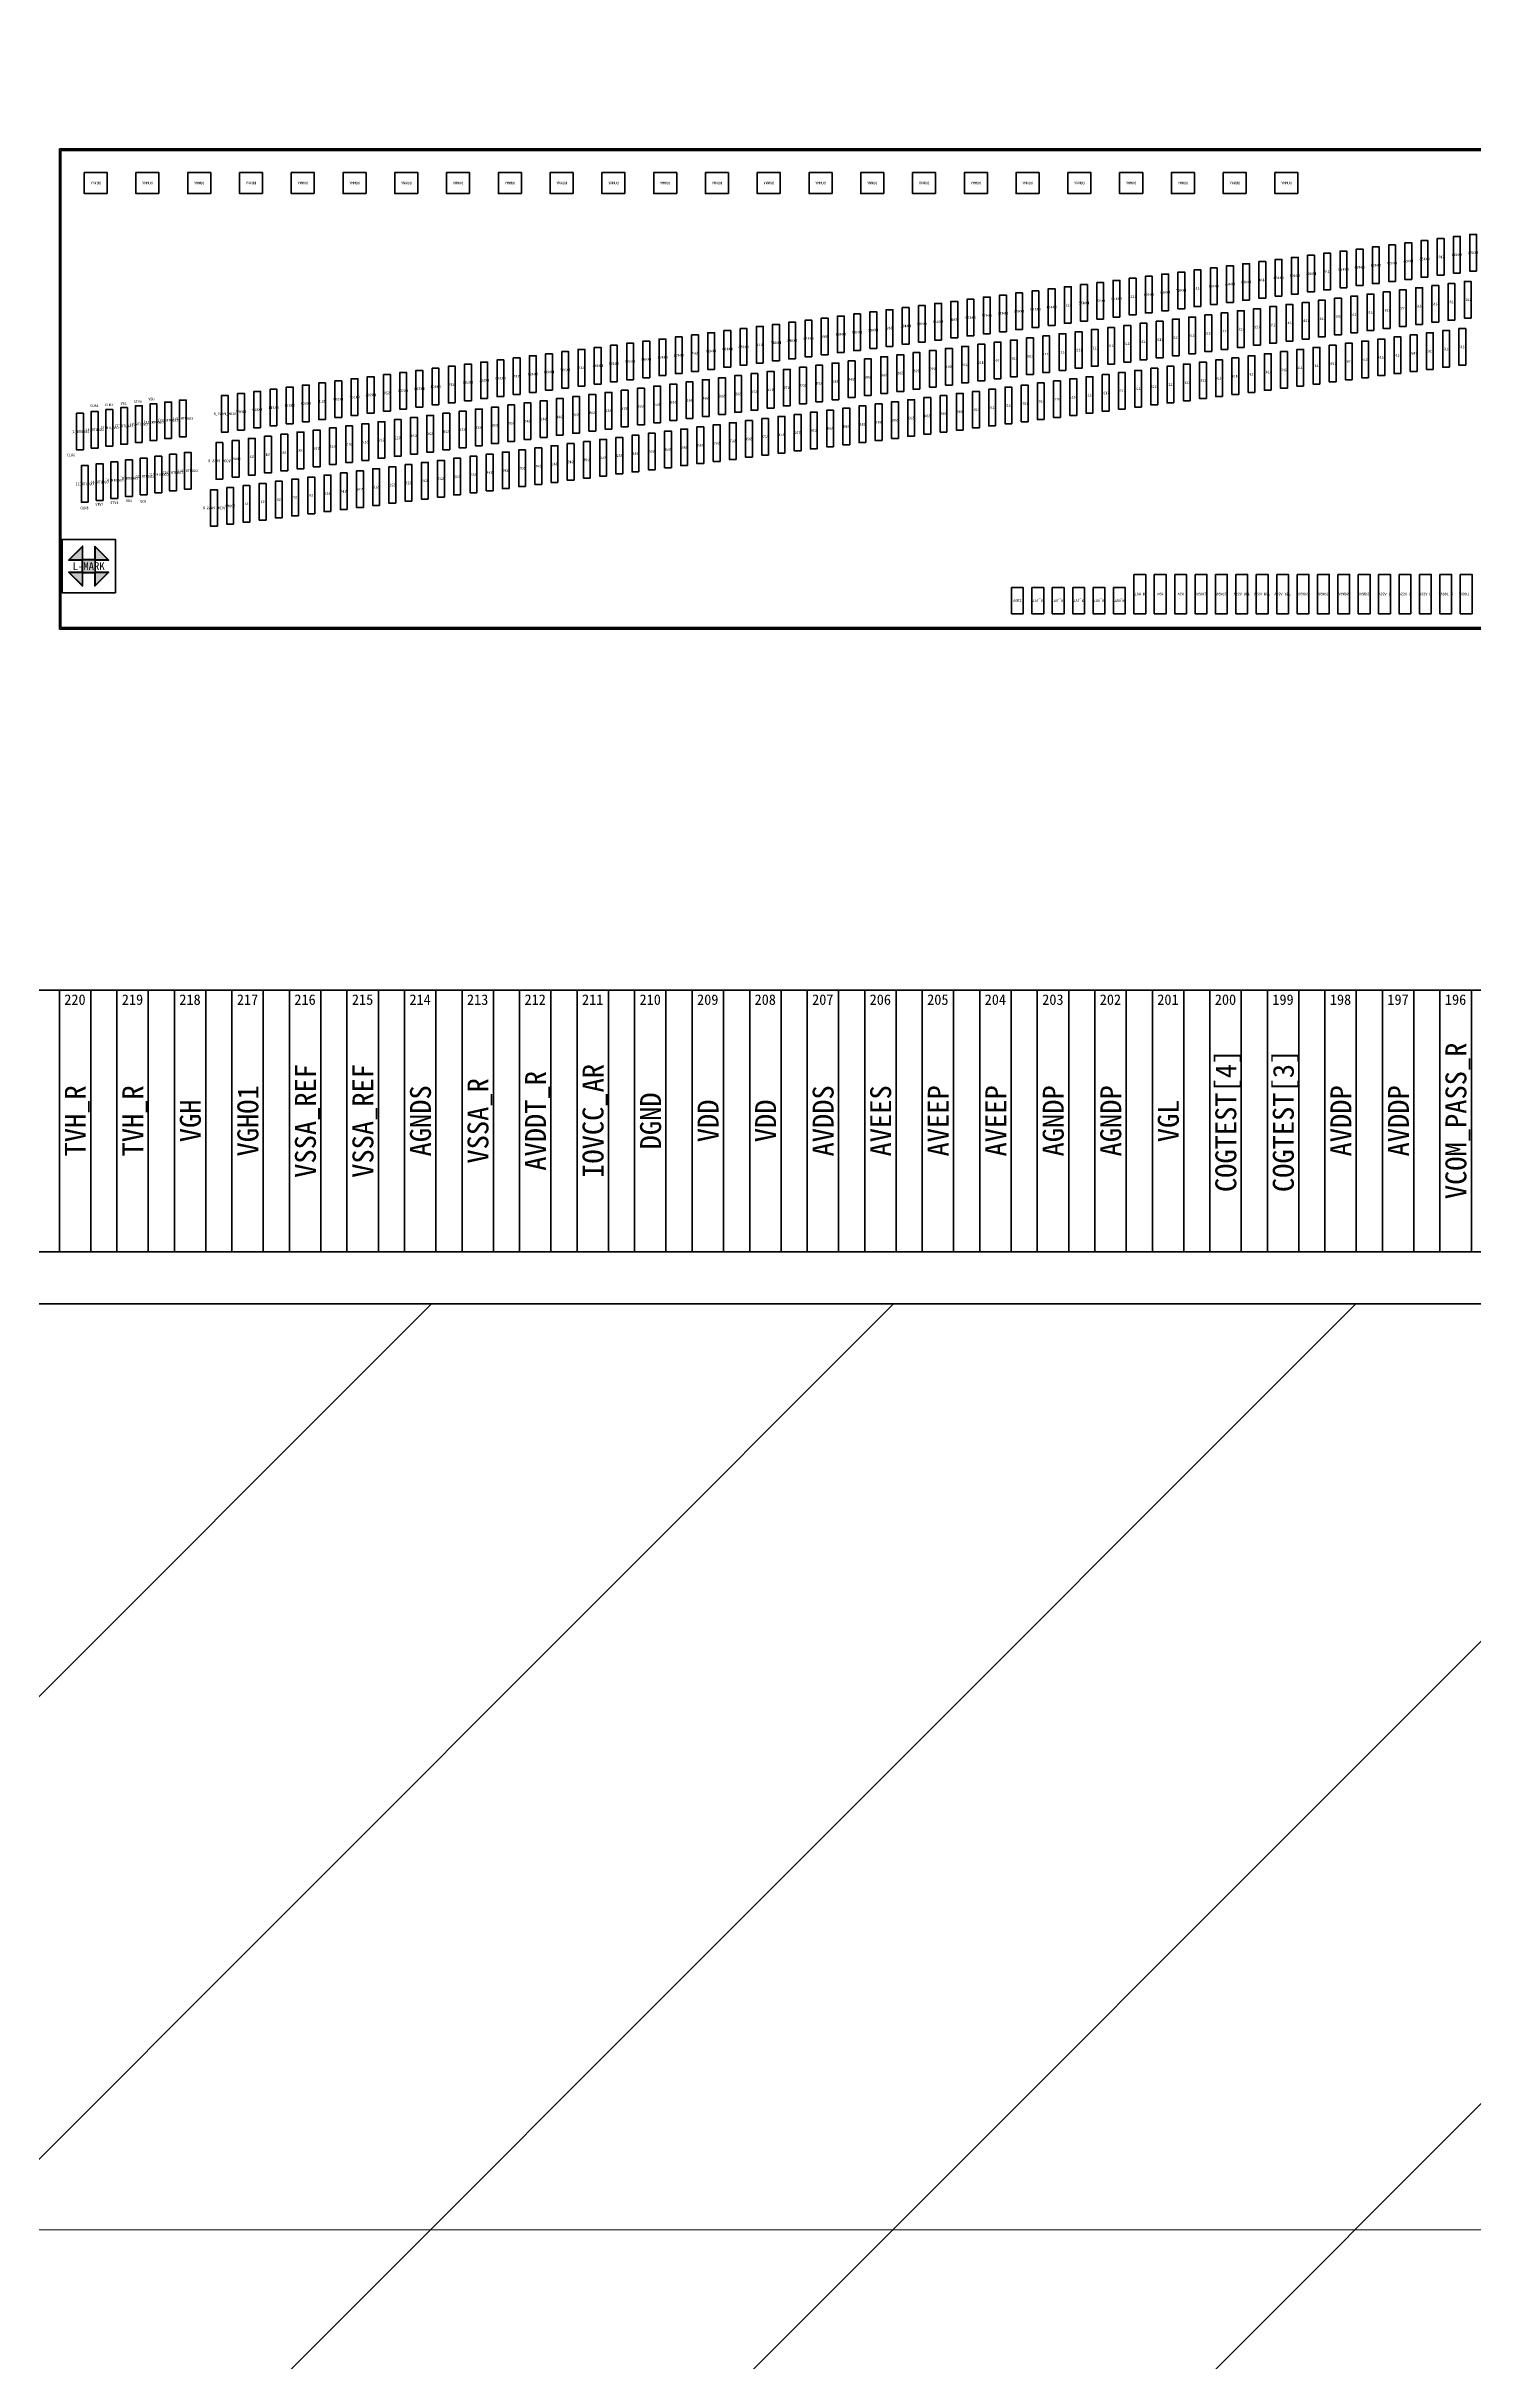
# Model space of a CAD drawing. Header units: inches. Extents: x 240 to 1407, y -538 to -118.
# Drawn here: x 991.632 to 994.362, y -363.887 to -359.461 of the extents above; entities that cross this region are included whole.
import ezdxf
from ezdxf.enums import TextEntityAlignment as Align

# ---------------------------------------------------------------- set-up
doc = ezdxf.new("R2010")
doc.units = ezdxf.units.IN
doc.header["$LTSCALE"] = 1.21
doc.header["$MEASUREMENT"] = 0
doc.layers.get('0').update_dxf_attribs({"linetype": 'CONTINUOUS'})
for name, color, linetype, lineweight in [('2ITO.drawing', 4, 'CONTINUOUS', 100), ('FPC', 40, 'CONTINUOUS', 20), ('GATE.drawing', 3, 'CONTINUOUS', 100), ('LABEL.drawing', 7, 'CONTINUOUS', 100), ('TFT_line.drawing', 3, 'CONTINUOUS', 100)]:
    doc.layers.add(name, color=color, linetype=linetype, lineweight=lineweight)
doc.layers.add('标 注', color=3, linetype='CONTINUOUS')
doc.styles.get("Standard").update_dxf_attribs({"font": 'txt', "width": 0.8})

# ---------------------------------------------------------------- blocks, each defined once
blk = doc.blocks.new('fpc_name')
at = {"layer": 'LABEL.drawing', "color": 7, "linetype": 'Continuous', "lineweight": 100}
for s, p in [('VCOM_PASS_R', (4.32143, 0.22667)), ('VSSA_REF', (2.12143, 0.22667)), ('VSSA_REF', (2.23143, 0.22667)), ('AVDDT_R', (2.56143, 0.22667)), ('IOVCC_AR', (2.67143, 0.22667)), ('COGTEST[4]', (3.88143, 0.22667)), ('COGTEST[3]', (3.99143, 0.22667)), ('TVH_R', (1.68143, 0.22667)), ('TVH_R', (1.79143, 0.22667)), ('VGHO1', (2.01143, 0.22667)), ('AGNDS', (2.34143, 0.22667)), ('VSSA_R', (2.45143, 0.22667)), ('DGND', (2.78143, 0.22667)), ('AVDDS', (3.11143, 0.22667)), ('AVEES', (3.22143, 0.22667)), ('AVEEP', (3.33143, 0.22667)), ('AVEEP', (3.44143, 0.22667)), ('AGNDP', (3.55143, 0.22667)), ('AGNDP', (3.66143, 0.22667)), ('AVDDP', (4.10143, 0.22667)), ('AVDDP', (4.21143, 0.22667)), ('VGH', (1.90143, 0.22667)), ('VDD', (2.89143, 0.22667)), ('VDD', (3.00143, 0.22667)), ('VGL', (3.77143, 0.22667))]:
    blk.add_text(s, height=0.04, rotation=90, dxfattribs=at).set_placement(p, align=Align.MIDDLE_CENTER)
blk = doc.blocks.new('fpc_pin')
at = {"layer": 'TFT_line.drawing', "color": 3, "linetype": 'Continuous', "lineweight": 100}
blk.add_lwpolyline([(0, 0), (0.06, 0), (0.06, 0.5), (0, 0.5)], close=True, dxfattribs=at)
blk = doc.blocks.new('fpc_all')
at = {"layer": 'TFT_line.drawing', "color": 3, "linetype": 'Continuous', "lineweight": 100}
blk.add_lwpolyline([(-0.73658, 0), (26.54342, 0), (26.54342, 0.5), (-0.73658, 0.5)], close=True, dxfattribs=at)
at = {"color": 1, "linetype": 'Continuous', "lineweight": 100, "row_count": 1, "column_count": 221, "row_spacing": 0.4, "column_spacing": 0.11}
blk.add_blockref('fpc_pin', (0.77342, 0), dxfattribs=at)
at = {"color": 1, "linetype": 'Continuous', "lineweight": 100}
blk.add_blockref('fpc_name', (0.00249, 0.02333), dxfattribs=at)
at = {"layer": 'LABEL.drawing', "color": 7, "linetype": 'Continuous', "lineweight": 100}
for s, p in [('220', (1.68322, 0.4818)), ('219', (1.79322, 0.4818)), ('218', (1.90322, 0.4818)), ('217', (2.01322, 0.4818)), ('216', (2.12322, 0.4818)), ('215', (2.23322, 0.4818)), ('214', (2.34322, 0.4818)), ('213', (2.45322, 0.4818)), ('212', (2.56322, 0.4818)), ('211', (2.67322, 0.4818)), ('210', (2.78322, 0.4818)), ('209', (2.89322, 0.4818)), ('208', (3.00322, 0.4818)), ('207', (3.11322, 0.4818)), ('206', (3.22322, 0.4818)), ('205', (3.33322, 0.4818)), ('204', (3.44322, 0.4818)), ('203', (3.55322, 0.4818)), ('202', (3.66322, 0.4818)), ('201', (3.77322, 0.4818)), ('200', (3.88322, 0.4818)), ('199', (3.99322, 0.4818)), ('198', (4.10322, 0.4818)), ('197', (4.21322, 0.4818)), ('196', (4.32322, 0.4818))]:
    blk.add_text(s, height=0.02, dxfattribs=at).set_placement(p, align=Align.MIDDLE_CENTER)
blk = doc.blocks.new('z_LMARK')
h = blk.add_hatch(color=3)
h.dxf.hatch_style = 1
h.paths.add_polyline_path([(0.0116, 0.03831), (0.0116, 0.0126), (-0.0116, 0.0126), (-0.0116, 0.03831), (-0.03831, 0.0116), (-0.0126, 0.0116), (-0.0126, -0.0116), (-0.03831, -0.0116), (-0.0116, -0.03831), (-0.0116, -0.0126), (0.0116, -0.0126), (0.0116, -0.03831), (0.03831, -0.0116), (0.0126, -0.0116), (0.0126, 0.0116), (0.03831, 0.0116)])
at = {"layer": 'GATE.drawing', "color": 3, "linetype": 'Continuous', "lineweight": 100}
blk.add_lwpolyline([(0.0116, 0.03831), (0.0116, 0.0126), (-0.0116, 0.0126), (-0.0116, 0.03831), (-0.03831, 0.0116), (-0.0126, 0.0116), (-0.0126, -0.0116), (-0.03831, -0.0116), (-0.0116, -0.03831), (-0.0116, -0.0126), (0.0116, -0.0126), (0.0116, -0.03831), (0.03831, -0.0116), (0.0126, -0.0116), (0.0126, 0.0116), (0.03831, 0.0116)], close=True, dxfattribs=at)
at = {"layer": 'TFT_line.drawing', "color": 3, "linetype": 'Continuous', "lineweight": 100}
for points in [[(-0.051, -0.051), (0.051, -0.051), (0.051, 0.051), (-0.051, 0.051)], [(-0.0371, 0.0121), (-0.0121, 0.0121), (-0.0121, 0.0371)], [(-0.0121, -0.0121), (0.0121, -0.0121), (0.0121, 0.0121), (-0.0121, 0.0121)], [(0.0121, 0.0121), (0.0371, 0.0121), (0.0121, 0.0371)], [(-0.0121, -0.0371), (-0.0121, -0.0121), (-0.0371, -0.0121)], [(0.0121, -0.0371), (0.0371, -0.0121), (0.0121, -0.0121)]]:
    blk.add_lwpolyline(points, close=True, dxfattribs=at)
blk = doc.blocks.new('z_DMY1')
at = {"layer": 'TFT_line.drawing', "color": 3, "linetype": 'Continuous', "lineweight": 100}
blk.add_lwpolyline([(-0.022, -0.02), (0.022, -0.02), (0.022, 0.02), (-0.022, 0.02)], close=True, dxfattribs=at)
blk = doc.blocks.new('z_PAD_DUMMY_NOT')
at = {"color": 1, "linetype": 'Continuous', "lineweight": 100}
for p in [(8.9035, 0.3935), (9.0025, 0.3935), (9.1015, 0.3935), (9.2005, 0.3935), (9.2995, 0.3935), (9.3985, 0.3935), (9.4975, 0.3935), (9.5965, 0.3935), (9.6955, 0.3935), (9.7945, 0.3935), (9.8935, 0.3935), (9.9925, 0.3935), (10.0915, 0.3935), (10.1905, 0.3935), (10.2895, 0.3935), (10.3885, 0.3935), (10.4875, 0.3935), (10.5865, 0.3935), (10.6855, 0.3935), (10.7845, 0.3935), (10.8835, 0.3935), (10.9825, 0.3935), (11.0815, 0.3935), (11.1805, 0.3935)]:
    blk.add_blockref('z_DMY1', p, dxfattribs=at)
blk = doc.blocks.new('z_ILB2_NOT')
at = {"layer": 'TFT_line.drawing', "color": 3, "linetype": 'Continuous', "lineweight": 100}
blk.add_lwpolyline([(-0.01125, -0.0375), (0.01125, -0.0375), (0.01125, 0.0375), (-0.01125, 0.0375)], close=True, dxfattribs=at)
blk = doc.blocks.new('S_PAD_NOT')
at = {"layer": 'TFT_line.drawing', "color": 3, "linetype": 'Continuous', "lineweight": 100}
blk.add_lwpolyline([(-0.0065, -0.035), (0.0065, -0.035), (0.0065, 0.035), (-0.0065, 0.035)], close=True, dxfattribs=at)
blk = doc.blocks.new('z_ILB1_NOT')
at = {"layer": 'TFT_line.drawing', "color": 3, "linetype": 'Continuous', "lineweight": 100}
blk.add_lwpolyline([(-0.01125, -0.025), (0.01125, -0.025), (0.01125, 0.025), (-0.01125, 0.025)], close=True, dxfattribs=at)
blk = doc.blocks.new('ST7102_padlocation_NOT')
at = {"layer": 'TFT_line.drawing', "color": 3, "linetype": 'Continuous', "lineweight": 100}
for points in [[(-11.25, -0.459), (11.25, -0.459), (11.25, 0.459), (-11.25, 0.459)], [(-11.247, -0.456), (11.247, -0.456), (11.247, 0.456), (-11.247, 0.456)]]:
    blk.add_lwpolyline(points, close=True, dxfattribs=at)
at = {"color": 1, "linetype": 'Continuous', "lineweight": 100}
for name, p in [('z_PAD_DUMMY_NOT', (0, 0)), ('S_PAD_NOT', (8.5466, 0.2605)), ('S_PAD_NOT', (8.5776, 0.2565)), ('S_PAD_NOT', (8.6086, 0.2525)), ('S_PAD_NOT', (8.6396, 0.2485)), ('S_PAD_NOT', (8.6706, 0.2445)), ('S_PAD_NOT', (8.7016, 0.2405)), ('S_PAD_NOT', (8.7326, 0.2365)), ('S_PAD_NOT', (8.7636, 0.2325)), ('S_PAD_NOT', (8.7946, 0.2285)), ('S_PAD_NOT', (8.8256, 0.2245)), ('S_PAD_NOT', (8.8566, 0.2205)), ('S_PAD_NOT', (8.8876, 0.2165)), ('S_PAD_NOT', (8.9186, 0.2125)), ('S_PAD_NOT', (8.9496, 0.2085)), ('S_PAD_NOT', (8.9806, 0.2045)), ('S_PAD_NOT', (9.0116, 0.2005)), ('S_PAD_NOT', (9.0426, 0.1965)), ('S_PAD_NOT', (9.0736, 0.1925)), ('S_PAD_NOT', (9.1046, 0.1885)), ('S_PAD_NOT', (8.5569, 0.1705)), ('S_PAD_NOT', (8.5879, 0.1665)), ('S_PAD_NOT', (8.6189, 0.1625)), ('S_PAD_NOT', (8.6499, 0.1585)), ('S_PAD_NOT', (8.6809, 0.1545)), ('S_PAD_NOT', (8.7119, 0.1505)), ('S_PAD_NOT', (8.7429, 0.1465)), ('S_PAD_NOT', (8.7739, 0.1425)), ('S_PAD_NOT', (9.1356, 0.1845)), ('S_PAD_NOT', (9.1666, 0.1805)), ('S_PAD_NOT', (9.1976, 0.1765)), ('S_PAD_NOT', (9.2286, 0.1725)), ('S_PAD_NOT', (9.2596, 0.1685)), ('S_PAD_NOT', (9.2906, 0.1645)), ('S_PAD_NOT', (9.3216, 0.1605)), ('S_PAD_NOT', (9.3526, 0.1565)), ('S_PAD_NOT', (9.3836, 0.1525)), ('S_PAD_NOT', (9.4146, 0.1485)), ('S_PAD_NOT', (9.4456, 0.1445)), ('S_PAD_NOT', (8.8049, 0.1385)), ('S_PAD_NOT', (8.8359, 0.1345)), ('S_PAD_NOT', (8.8669, 0.1305)), ('S_PAD_NOT', (8.8979, 0.1265)), ('S_PAD_NOT', (8.9289, 0.1225)), ('S_PAD_NOT', (8.9599, 0.1185)), ('S_PAD_NOT', (8.9909, 0.1145)), ('S_PAD_NOT', (9.0219, 0.1105)), ('S_PAD_NOT', (9.0529, 0.1065)), ('S_PAD_NOT', (9.0839, 0.1025)), ('S_PAD_NOT', (9.1149, 0.0985)), ('S_PAD_NOT', (9.4766, 0.1405)), ('S_PAD_NOT', (9.5076, 0.1365)), ('S_PAD_NOT', (9.5386, 0.1325)), ('S_PAD_NOT', (9.5696, 0.1285)), ('S_PAD_NOT', (9.6006, 0.1245)), ('S_PAD_NOT', (9.6316, 0.1205)), ('S_PAD_NOT', (9.6626, 0.1165)), ('S_PAD_NOT', (9.6936, 0.1125)), ('S_PAD_NOT', (9.7246, 0.1085)), ('S_PAD_NOT', (9.7556, 0.1045)), ('S_PAD_NOT', (9.7866, 0.1005)), ('S_PAD_NOT', (8.5672, 0.0805)), ('S_PAD_NOT', (8.5982, 0.0765)), ('S_PAD_NOT', (8.6292, 0.0725)), ('S_PAD_NOT', (8.6602, 0.0685)), ('S_PAD_NOT', (8.6912, 0.0645)), ('S_PAD_NOT', (8.7222, 0.0605)), ('S_PAD_NOT', (8.7532, 0.0565)), ('S_PAD_NOT', (9.1459, 0.0945)), ('S_PAD_NOT', (9.1769, 0.0905)), ('S_PAD_NOT', (9.2079, 0.0865)), ('S_PAD_NOT', (9.2389, 0.0825)), ('S_PAD_NOT', (9.2699, 0.0785)), ('S_PAD_NOT', (9.3009, 0.0745)), ('S_PAD_NOT', (9.3319, 0.0705)), ('S_PAD_NOT', (9.3629, 0.0665)), ('S_PAD_NOT', (9.3939, 0.0625)), ('S_PAD_NOT', (9.4249, 0.0585)), ('S_PAD_NOT', (9.4559, 0.0545)), ('S_PAD_NOT', (9.8176, 0.0965)), ('S_PAD_NOT', (9.8486, 0.0925)), ('S_PAD_NOT', (9.8796, 0.0885)), ('S_PAD_NOT', (9.9106, 0.0845)), ('S_PAD_NOT', (9.9416, 0.0805)), ('S_PAD_NOT', (9.9726, 0.0765)), ('S_PAD_NOT', (10.0036, 0.0725)), ('S_PAD_NOT', (10.0346, 0.0685)), ('S_PAD_NOT', (10.0656, 0.0645)), ('S_PAD_NOT', (10.0966, 0.0605)), ('S_PAD_NOT', (10.1276, 0.0565)), ('S_PAD_NOT', (8.7842, 0.0525)), ('S_PAD_NOT', (8.8152, 0.0485)), ('S_PAD_NOT', (8.8462, 0.0445)), ('S_PAD_NOT', (8.8772, 0.0405)), ('S_PAD_NOT', (8.9082, 0.0365)), ('S_PAD_NOT', (8.9392, 0.0325)), ('S_PAD_NOT', (8.9702, 0.0285)), ('S_PAD_NOT', (9.0012, 0.0245)), ('S_PAD_NOT', (9.0322, 0.0205)), ('S_PAD_NOT', (9.0632, 0.0165)), ('S_PAD_NOT', (9.0942, 0.0125)), ('S_PAD_NOT', (9.4869, 0.0505)), ('S_PAD_NOT', (9.5179, 0.0465)), ('S_PAD_NOT', (9.5489, 0.0425)), ('S_PAD_NOT', (9.5799, 0.0385)), ('S_PAD_NOT', (9.6109, 0.0345)), ('S_PAD_NOT', (9.6419, 0.0305)), ('S_PAD_NOT', (9.6729, 0.0265)), ('S_PAD_NOT', (9.7039, 0.0225)), ('S_PAD_NOT', (9.7349, 0.0185)), ('S_PAD_NOT', (9.7659, 0.0145)), ('S_PAD_NOT', (9.7969, 0.0105)), ('S_PAD_NOT', (10.1586, 0.0525)), ('S_PAD_NOT', (10.1896, 0.0485)), ('S_PAD_NOT', (10.2206, 0.0445)), ('S_PAD_NOT', (10.2516, 0.0405)), ('S_PAD_NOT', (10.2826, 0.0365)), ('S_PAD_NOT', (10.3136, 0.0325)), ('S_PAD_NOT', (10.3446, 0.0285)), ('S_PAD_NOT', (10.3756, 0.0245)), ('S_PAD_NOT', (10.4066, 0.0205)), ('S_PAD_NOT', (10.4376, 0.0165)), ('S_PAD_NOT', (10.4686, 0.0125)), ('S_PAD_NOT', (9.1252, 0.0085)), ('S_PAD_NOT', (9.1562, 0.0045)), ('S_PAD_NOT', (9.1872, 0.0005)), ('S_PAD_NOT', (9.2182, -0.0035)), ('S_PAD_NOT', (9.2492, -0.0075)), ('S_PAD_NOT', (9.2802, -0.0115)), ('S_PAD_NOT', (9.3112, -0.0155)), ('S_PAD_NOT', (9.3422, -0.0195)), ('S_PAD_NOT', (9.3732, -0.0235)), ('S_PAD_NOT', (9.4042, -0.0275)), ('S_PAD_NOT', (9.4352, -0.0315)), ('S_PAD_NOT', (9.8279, 0.0065)), ('S_PAD_NOT', (9.8589, 0.0025)), ('S_PAD_NOT', (9.8899, -0.0015)), ('S_PAD_NOT', (9.9209, -0.0055)), ('S_PAD_NOT', (9.9519, -0.0095)), ('S_PAD_NOT', (9.9829, -0.0135)), ('S_PAD_NOT', (10.0139, -0.0175)), ('S_PAD_NOT', (10.0449, -0.0215)), ('S_PAD_NOT', (10.0759, -0.0255)), ('S_PAD_NOT', (10.1069, -0.0295)), ('S_PAD_NOT', (10.1379, -0.0335)), ('S_PAD_NOT', (10.4996, 0.0085)), ('S_PAD_NOT', (10.5306, 0.0045)), ('S_PAD_NOT', (10.5616, 0.0005)), ('S_PAD_NOT', (10.5926, -0.0035)), ('S_PAD_NOT', (10.6236, -0.0075)), ('S_PAD_NOT', (10.6546, -0.0115)), ('S_PAD_NOT', (10.6856, -0.0155)), ('S_PAD_NOT', (10.7166, -0.0195)), ('S_PAD_NOT', (10.7476, -0.0235)), ('S_PAD_NOT', (10.7786, -0.0275)), ('S_PAD_NOT', (10.8096, -0.0315)), ('S_PAD_NOT', (9.4662, -0.0355)), ('S_PAD_NOT', (9.4972, -0.0395)), ('S_PAD_NOT', (9.5282, -0.0435)), ('S_PAD_NOT', (9.5592, -0.0475)), ('S_PAD_NOT', (9.5902, -0.0515)), ('S_PAD_NOT', (9.6212, -0.0555)), ('S_PAD_NOT', (9.6522, -0.0595)), ('S_PAD_NOT', (9.6832, -0.0635)), ('S_PAD_NOT', (9.7142, -0.0675)), ('S_PAD_NOT', (9.7452, -0.0715)), ('S_PAD_NOT', (9.7762, -0.0755)), ('S_PAD_NOT', (10.1689, -0.0375)), ('S_PAD_NOT', (10.1999, -0.0415)), ('S_PAD_NOT', (10.2309, -0.0455)), ('S_PAD_NOT', (10.2619, -0.0495)), ('S_PAD_NOT', (10.2929, -0.0535)), ('S_PAD_NOT', (10.3239, -0.0575)), ('S_PAD_NOT', (10.3549, -0.0615)), ('S_PAD_NOT', (10.3859, -0.0655)), ('S_PAD_NOT', (10.4169, -0.0695)), ('S_PAD_NOT', (10.4479, -0.0735)), ('S_PAD_NOT', (10.4789, -0.0775)), ('S_PAD_NOT', (10.8406, -0.0355)), ('S_PAD_NOT', (10.8716, -0.0395)), ('S_PAD_NOT', (10.9026, -0.0435)), ('S_PAD_NOT', (10.9336, -0.0475)), ('S_PAD_NOT', (11.0138, -0.0563)), ('S_PAD_NOT', (11.0419, -0.0599)), ('S_PAD_NOT', (11.07, -0.0635)), ('S_PAD_NOT', (11.0981, -0.0671)), ('S_PAD_NOT', (11.1262, -0.0707)), ('S_PAD_NOT', (11.1543, -0.0743)), ('S_PAD_NOT', (11.1824, -0.0779)), ('S_PAD_NOT', (9.8072, -0.0795)), ('S_PAD_NOT', (9.8382, -0.0835)), ('S_PAD_NOT', (9.8692, -0.0875)), ('S_PAD_NOT', (9.9002, -0.0915)), ('S_PAD_NOT', (9.9312, -0.0955)), ('S_PAD_NOT', (9.9622, -0.0995)), ('S_PAD_NOT', (9.9932, -0.1035)), ('S_PAD_NOT', (10.0242, -0.1075)), ('S_PAD_NOT', (10.0552, -0.1115)), ('S_PAD_NOT', (10.0862, -0.1155)), ('S_PAD_NOT', (10.1172, -0.1195)), ('S_PAD_NOT', (10.1482, -0.1235)), ('S_PAD_NOT', (10.5099, -0.0815)), ('S_PAD_NOT', (10.5409, -0.0855)), ('S_PAD_NOT', (10.5719, -0.0895)), ('S_PAD_NOT', (10.6029, -0.0935)), ('S_PAD_NOT', (10.6339, -0.0975)), ('S_PAD_NOT', (10.6649, -0.1015)), ('S_PAD_NOT', (10.6959, -0.1055)), ('S_PAD_NOT', (10.7269, -0.1095)), ('S_PAD_NOT', (10.7579, -0.1135)), ('S_PAD_NOT', (10.7889, -0.1175)), ('S_PAD_NOT', (10.8199, -0.1215)), ('S_PAD_NOT', (11.2105, -0.0815)), ('S_PAD_NOT', (10.1792, -0.1275)), ('S_PAD_NOT', (10.2102, -0.1315)), ('S_PAD_NOT', (10.2412, -0.1355)), ('S_PAD_NOT', (10.2722, -0.1395)), ('S_PAD_NOT', (10.3032, -0.1435)), ('S_PAD_NOT', (10.3342, -0.1475)), ('S_PAD_NOT', (10.3652, -0.1515)), ('S_PAD_NOT', (10.3962, -0.1555)), ('S_PAD_NOT', (10.4272, -0.1595)), ('S_PAD_NOT', (10.4582, -0.1635)), ('S_PAD_NOT', (10.4892, -0.1675)), ('S_PAD_NOT', (10.8509, -0.1255)), ('S_PAD_NOT', (10.8819, -0.1295)), ('S_PAD_NOT', (10.9129, -0.1335)), ('S_PAD_NOT', (10.9439, -0.1375)), ('S_PAD_NOT', (11.0045, -0.1563)), ('S_PAD_NOT', (11.0326, -0.1599)), ('S_PAD_NOT', (11.0607, -0.1635)), ('S_PAD_NOT', (11.0887, -0.1671)), ('S_PAD_NOT', (10.5202, -0.1715)), ('S_PAD_NOT', (10.5512, -0.1755)), ('S_PAD_NOT', (10.5822, -0.1795)), ('S_PAD_NOT', (10.6132, -0.1835)), ('S_PAD_NOT', (10.6442, -0.1875)), ('S_PAD_NOT', (10.6752, -0.1915)), ('S_PAD_NOT', (10.7062, -0.1955)), ('S_PAD_NOT', (10.7372, -0.1995)), ('S_PAD_NOT', (10.7682, -0.2035)), ('S_PAD_NOT', (10.7992, -0.2075)), ('S_PAD_NOT', (10.8302, -0.2115)), ('S_PAD_NOT', (11.1168, -0.1707)), ('S_PAD_NOT', (11.1449, -0.1743)), ('S_PAD_NOT', (11.173, -0.1779)), ('S_PAD_NOT', (11.2012, -0.1815)), ('S_PAD_NOT', (10.8612, -0.2155)), ('S_PAD_NOT', (10.8922, -0.2195)), ('S_PAD_NOT', (10.9232, -0.2235)), ('S_PAD_NOT', (10.9542, -0.2275))]:
    blk.add_blockref(name, p, dxfattribs=at)
at = {"color": 1, "linetype": 'Continuous', "lineweight": 100, "xscale": -1}
blk.add_blockref('z_LMARK', (11.1939, -0.3386), dxfattribs=at)
at = {"color": 1, "linetype": 'Continuous', "lineweight": 100, "rotation": 180}
for name, p in [('z_ILB2_NOT', (8.56, -0.392)), ('z_ILB2_NOT', (8.599, -0.392)), ('z_ILB2_NOT', (8.638, -0.392)), ('z_ILB2_NOT', (8.677, -0.392)), ('z_ILB2_NOT', (8.716, -0.392)), ('z_ILB2_NOT', (8.755, -0.392)), ('z_ILB2_NOT', (8.794, -0.392)), ('z_ILB2_NOT', (8.833, -0.392)), ('z_ILB2_NOT', (8.872, -0.392)), ('z_ILB2_NOT', (8.911, -0.392)), ('z_ILB2_NOT', (8.95, -0.392)), ('z_ILB2_NOT', (8.989, -0.392)), ('z_ILB2_NOT', (9.028, -0.392)), ('z_ILB2_NOT', (9.067, -0.392)), ('z_ILB2_NOT', (9.106, -0.392)), ('z_ILB2_NOT', (9.145, -0.392)), ('z_ILB2_NOT', (9.184, -0.392)), ('z_ILB1_NOT', (9.223, -0.4045)), ('z_ILB1_NOT', (9.262, -0.4045)), ('z_ILB1_NOT', (9.301, -0.4045)), ('z_ILB1_NOT', (9.34, -0.4045)), ('z_ILB1_NOT', (9.379, -0.4045)), ('z_ILB1_NOT', (9.418, -0.4045))]:
    blk.add_blockref(name, p, dxfattribs=at)
at = {"layer": 'LABEL.drawing', "color": 7, "linetype": 'Continuous', "lineweight": 100}
for s, p in [('DUMMY', (8.9035, 0.3935)), ('DUMMY', (9.0025, 0.3935)), ('DUMMY', (9.1015, 0.3935)), ('DUMMY', (9.2005, 0.3935)), ('DUMMY', (9.2995, 0.3935)), ('DUMMY', (9.3985, 0.3935)), ('DUMMY', (9.4975, 0.3935)), ('DUMMY', (9.5965, 0.3935)), ('DUMMY', (9.6955, 0.3935)), ('DUMMY', (9.7945, 0.3935)), ('DUMMY', (9.8935, 0.3935)), ('DUMMY', (9.9925, 0.3935)), ('DUMMY', (10.0915, 0.3935)), ('DUMMY', (10.1905, 0.3935)), ('DUMMY', (10.2895, 0.3935)), ('DUMMY', (10.3885, 0.3935)), ('DUMMY', (10.4875, 0.3935)), ('DUMMY', (10.5865, 0.3935)), ('DUMMY', (10.6855, 0.3935)), ('DUMMY', (10.7845, 0.3935)), ('DUMMY', (10.8835, 0.3935)), ('DUMMY', (10.9825, 0.3935)), ('DUMMY', (11.0815, 0.3935)), ('DUMMY', (11.1805, 0.3935)), ('RX453', (8.5466, 0.2605)), ('RX454', (8.5776, 0.2565)), ('S164', (8.6086, 0.2525)), ('RX455', (8.6396, 0.2485)), ('RX456', (8.6706, 0.2445)), ('RX457', (8.7016, 0.2405)), ('RX458', (8.7326, 0.2365)), ('RX459', (8.7636, 0.2325)), ('RX460', (8.7946, 0.2285)), ('S149', (8.8256, 0.2245)), ('RX461', (8.8566, 0.2205)), ('RX462', (8.8876, 0.2165)), ('RX463', (8.9186, 0.2125)), ('S140', (8.9496, 0.2085)), ('RX464', (8.9806, 0.2045)), ('RX465', (9.0116, 0.2005)), ('RX466', (9.0426, 0.1965)), ('S131', (9.0736, 0.1925)), ('RX467', (9.1046, 0.1885)), ('RX468', (9.1356, 0.1845)), ('RX469', (9.1666, 0.1805)), ('S122', (9.1976, 0.1765)), ('S168', (8.5569, 0.1705)), ('S166', (8.5879, 0.1665)), ('S163', (8.6189, 0.1625)), ('S161', (8.6499, 0.1585)), ('S159', (8.6809, 0.1545)), ('S157', (8.7119, 0.1505)), ('S155', (8.7429, 0.1465)), ('S153', (8.7739, 0.1425)), ('S151', (8.8049, 0.1385)), ('S148', (8.8359, 0.1345)), ('S146', (8.8669, 0.1305)), ('RX470', (9.2286, 0.1725)), ('RX471', (9.2596, 0.1685)), ('RX472', (9.2906, 0.1645)), ('S113', (9.3216, 0.1605)), ('RX473', (9.3526, 0.1565)), ('RX474', (9.3836, 0.1525)), ('RX475', (9.4146, 0.1485)), ('RX476', (9.4456, 0.1445)), ('RX477', (9.4766, 0.1405)), ('RX478', (9.5076, 0.1365)), ('S98', (9.5386, 0.1325)), ('S144', (8.8979, 0.1265)), ('S142', (8.9289, 0.1225)), ('S139', (8.9599, 0.1185)), ('S137', (8.9909, 0.1145)), ('S135', (9.0219, 0.1105)), ('S133', (9.0529, 0.1065)), ('S130', (9.0839, 0.1025)), ('S128', (9.1149, 0.0985)), ('S126', (9.1459, 0.0945)), ('S124', (9.1769, 0.0905)), ('S121', (9.2079, 0.0865)), ('RX479', (9.5696, 0.1285)), ('RX480', (9.6006, 0.1245)), ('RX481', (9.6316, 0.1205)), ('S89', (9.6626, 0.1165)), ('RX482', (9.6936, 0.1125)), ('RX483', (9.7246, 0.1085)), ('RX484', (9.7556, 0.1045)), ('S80', (9.7866, 0.1005)), ('RX485', (9.8176, 0.0965)), ('RX486', (9.8486, 0.0925)), ('RX487', (9.8796, 0.0885)), ('S167', (8.5672, 0.0805)), ('S165', (8.5982, 0.0765)), ('S162', (8.6292, 0.0725)), ('S160', (8.6602, 0.0685)), ('S158', (8.6912, 0.0645)), ('S156', (8.7222, 0.0605)), ('S154', (8.7532, 0.0565)), ('S152', (8.7842, 0.0525)), ('S150', (8.8152, 0.0485)), ('S147', (8.8462, 0.0445)), ('S119', (9.2389, 0.0825)), ('S117', (9.2699, 0.0785)), ('S115', (9.3009, 0.0745)), ('S112', (9.3319, 0.0705)), ('S110', (9.3629, 0.0665)), ('S108', (9.3939, 0.0625)), ('S106', (9.4249, 0.0585)), ('S104', (9.4559, 0.0545)), ('S102', (9.4869, 0.0505)), ('S100', (9.5179, 0.0465)), ('S97', (9.5489, 0.0425)), ('S71', (9.9106, 0.0845)), ('RX488', (9.9416, 0.0805)), ('RX489', (9.9726, 0.0765)), ('RX490', (10.0036, 0.0725)), ('S62', (10.0346, 0.0685)), ('RX491', (10.0656, 0.0645)), ('RX492', (10.0966, 0.0605)), ('RX493', (10.1276, 0.0565)), ('RX494', (10.1586, 0.0525)), ('RX495', (10.1896, 0.0485)), ('RX496', (10.2206, 0.0445)), ('S145', (8.8772, 0.0405)), ('S143', (8.9082, 0.0365)), ('S141', (8.9392, 0.0325)), ('S138', (8.9702, 0.0285)), ('S136', (9.0012, 0.0245)), ('S134', (9.0322, 0.0205)), ('S132', (9.0632, 0.0165)), ('S129', (9.0942, 0.0125)), ('S127', (9.1252, 0.0085)), ('S125', (9.1562, 0.0045)), ('S123', (9.1872, 0.0005)), ('S95', (9.5799, 0.0385)), ('S93', (9.6109, 0.0345)), ('S91', (9.6419, 0.0305)), ('S88', (9.6729, 0.0265)), ('S86', (9.7039, 0.0225)), ('S84', (9.7349, 0.0185)), ('S82', (9.7659, 0.0145)), ('S79', (9.7969, 0.0105)), ('S77', (9.8279, 0.0065)), ('S75', (9.8589, 0.0025)), ('S73', (9.8899, -0.0015)), ('S47', (10.2516, 0.0405)), ('RX497', (10.2826, 0.0365)), ('RX498', (10.3136, 0.0325)), ('RX499', (10.3446, 0.0285)), ('S38', (10.3756, 0.0245)), ('RX500', (10.4066, 0.0205)), ('RX501', (10.4376, 0.0165)), ('RX502', (10.4686, 0.0125)), ('S29', (10.4996, 0.0085)), ('RX503', (10.5306, 0.0045)), ('RX504', (10.5616, 0.0005)), ('S120', (9.2182, -0.0035)), ('S118', (9.2492, -0.0075)), ('S116', (9.2802, -0.0115)), ('S114', (9.3112, -0.0155)), ('S111', (9.3422, -0.0195)), ('S109', (9.3732, -0.0235)), ('S107', (9.4042, -0.0275)), ('S105', (9.4352, -0.0315)), ('S103', (9.4662, -0.0355)), ('S101', (9.4972, -0.0395)), ('S99', (9.5282, -0.0435)), ('S70', (9.9209, -0.0055)), ('S68', (9.9519, -0.0095)), ('S66', (9.9829, -0.0135)), ('S64', (10.0139, -0.0175)), ('S61', (10.0449, -0.0215)), ('S59', (10.0759, -0.0255)), ('S57', (10.1069, -0.0295)), ('S55', (10.1379, -0.0335)), ('S53', (10.1689, -0.0375)), ('S51', (10.1999, -0.0415)), ('S49', (10.2309, -0.0455)), ('RX505', (10.5926, -0.0035)), ('S20', (10.6236, -0.0075)), ('RX506', (10.6546, -0.0115)), ('RX507', (10.6856, -0.0155)), ('RX508', (10.7166, -0.0195)), ('S11', (10.7476, -0.0235)), ('RX509', (10.7786, -0.0275)), ('RX510', (10.8096, -0.0315)), ('RX511', (10.8406, -0.0355)), ('RX512', (10.8716, -0.0395)), ('DUMMY', (10.9026, -0.0435)), ('S96', (9.5592, -0.0475)), ('S94', (9.5902, -0.0515)), ('S92', (9.6212, -0.0555)), ('S90', (9.6522, -0.0595)), ('S87', (9.6832, -0.0635)), ('S85', (9.7142, -0.0675)), ('S83', (9.7452, -0.0715)), ('S81', (9.7762, -0.0755)), ('S78', (9.8072, -0.0795)), ('S76', (9.8382, -0.0835)), ('S74', (9.8692, -0.0875)), ('S46', (10.2619, -0.0495)), ('S44', (10.2929, -0.0535)), ('S42', (10.3239, -0.0575)), ('S40', (10.3549, -0.0615)), ('S37', (10.3859, -0.0655)), ('S35', (10.4169, -0.0695)), ('S33', (10.4479, -0.0735)), ('S31', (10.4789, -0.0775)), ('S28', (10.5099, -0.0815)), ('S26', (10.5409, -0.0855)), ('S24', (10.5719, -0.0895)), ('VCOM_PASS_R', (10.9336, -0.0475)), ('CGOUTR[15]', (11.0138, -0.0563)), ('CGOUTR[13]', (11.0419, -0.0599)), ('CGOUTR[11]', (11.07, -0.0635)), ('CGOUTR[9]', (11.0981, -0.0671)), ('CGOUTR[7]', (11.1262, -0.0707)), ('CGOUTR[5]', (11.1543, -0.0743)), ('CGOUTR[3]', (11.1824, -0.0779)), ('CGOUTR[1]', (11.2105, -0.0815)), ('S72', (9.9002, -0.0915)), ('S69', (9.9312, -0.0955)), ('S67', (9.9622, -0.0995)), ('S65', (9.9932, -0.1035)), ('S63', (10.0242, -0.1075)), ('S60', (10.0552, -0.1115)), ('S58', (10.0862, -0.1155)), ('S56', (10.1172, -0.1195)), ('S54', (10.1482, -0.1235)), ('S52', (10.1792, -0.1275)), ('S50', (10.2102, -0.1315)), ('S22', (10.6029, -0.0935)), ('S19', (10.6339, -0.0975)), ('S17', (10.6649, -0.1015)), ('S15', (10.6959, -0.1055)), ('S13', (10.7269, -0.1095)), ('S10', (10.7579, -0.1135)), ('S8', (10.7889, -0.1175)), ('S6', (10.8199, -0.1215)), ('S4', (10.8509, -0.1255)), ('S2', (10.8819, -0.1295)), ('SDUM1', (10.9129, -0.1335)), ('S48', (10.2412, -0.1355)), ('S45', (10.2722, -0.1395)), ('S43', (10.3032, -0.1435)), ('S41', (10.3342, -0.1475)), ('S39', (10.3652, -0.1515)), ('S36', (10.3962, -0.1555)), ('S34', (10.4272, -0.1595)), ('S32', (10.4582, -0.1635)), ('S30', (10.4892, -0.1675)), ('S27', (10.5202, -0.1715)), ('S25', (10.5512, -0.1755)), ('S23', (10.5822, -0.1795)), ('VCOM_PASS_R', (10.9439, -0.1375)), ('CGOUTR[16]', (11.0045, -0.1563)), ('CGOUTR[14]', (11.0326, -0.1599)), ('CGOUTR[12]', (11.0607, -0.1635)), ('CGOUTR[10]', (11.0887, -0.1671)), ('CGOUTR[8]', (11.1168, -0.1707)), ('CGOUTR[6]', (11.1449, -0.1743)), ('CGOUTR[4]', (11.173, -0.1779)), ('S21', (10.6132, -0.1835)), ('S18', (10.6442, -0.1875)), ('S16', (10.6752, -0.1915)), ('S14', (10.7062, -0.1955)), ('S12', (10.7372, -0.1995)), ('S9', (10.7682, -0.2035)), ('S7', (10.7992, -0.2075)), ('S5', (10.8302, -0.2115)), ('S3', (10.8612, -0.2155)), ('S1', (10.8922, -0.2195)), ('SDUM0', (10.9232, -0.2235)), ('CGOUTR[2]', (11.2012, -0.1815)), ('VCOM_PASS_R', (10.9542, -0.2275))]:
    blk.add_text(s, height=0.005, dxfattribs=at).set_placement(p, align=Align.MIDDLE_CENTER)
at = {"layer": 'LABEL.drawing', "color": 7, "linetype": 'Continuous', "lineweight": 100, "text_generation_flag": 2}
blk.add_text('L-MARK', height=0.015, dxfattribs=at).set_placement((11.1939, -0.3386), align=Align.MIDDLE_CENTER)
blk.add_text('L-MARK', height=0.015, dxfattribs=at).set_placement((11.1939, -0.3386), align=Align.MIDDLE_CENTER)
at = {"layer": 'LABEL.drawing', "color": 7, "linetype": 'Continuous', "lineweight": 100}
for s, p in [('AVDDT_R', (8.56, -0.392)), ('AVDDT_R', (8.599, -0.392)), ('VSSA_R', (8.638, -0.392)), ('VSSA_R', (8.677, -0.392)), ('VSSA_R', (8.716, -0.392)), ('AGNDS', (8.755, -0.392)), ('AGNDS', (8.794, -0.392)), ('AGNDS', (8.833, -0.392)), ('AGNDS', (8.872, -0.392)), ('VSSA_REF', (8.911, -0.392)), ('VSSA_REF', (8.95, -0.392)), ('VSSA_REF', (8.989, -0.392)), ('VGHO1', (9.028, -0.392)), ('VGHO1', (9.067, -0.392)), ('VGH', (9.106, -0.392)), ('VGH', (9.145, -0.392)), ('TVH_R', (9.184, -0.392)), ('TVH_R', (9.223, -0.4045)), ('TVH_R', (9.262, -0.4045)), ('TVL_R', (9.301, -0.4045)), ('TVL_R', (9.34, -0.4045)), ('TVL_R', (9.379, -0.4045)), ('VGLI', (9.418, -0.4045))]:
    blk.add_text(s, height=0.005, rotation=180, dxfattribs=at).set_placement(p, align=Align.MIDDLE_CENTER)
blk = doc.blocks.new('ic_all')
at = {"color": 1, "linetype": 'Continuous', "lineweight": 100, "xscale": -1}
blk.add_blockref('ST7102_padlocation_NOT', (0, 0), dxfattribs=at)
at = {"layer": 'LABEL.drawing', "color": 7, "linetype": 'Continuous', "lineweight": 100}
for s, p in [('CLK4', (-11.1832, -0.03183)), ('CLK2', (-11.15473, -0.03029)), ('VGL', (-11.127, -0.02742)), ('STV0', (-11.10003, -0.02416)), ('VSD', (-11.07391, -0.01924)), ('CLK6', (-11.22761, -0.12627)), ('STV2', (-11.17348, -0.22076)), ('STV4', (-11.14471, -0.2174)), ('VDS', (-11.11664, -0.21372)), ('GCH', (-11.08954, -0.21467)), ('CLK8', (-11.20205, -0.22747))]:
    blk.add_text(s, height=0.005, dxfattribs=at).set_placement(p, align=Align.MIDDLE_CENTER)
blk = doc.blocks.new('zw$7216')
at = {"layer": '2ITO.drawing', "linetype": 'Continuous', "lineweight": 100}
blk.add_lwpolyline([(-28.98, -50.8), (28.98, -50.8), (28.98, 47.7), (-28.98, 47.7)], close=True, dxfattribs=at)
for name, p in [('ic_all', (0, -49.051)), ('fpc_all', (-12.9034, -50.7))]:
    blk.add_blockref(name, p, dxfattribs=at)

msp = doc.modelspace()

# ---------------------------------------------------------------- hatches: boundary and pattern name
at = {"layer": '标 注', "lineweight": 5}
h = msp.add_hatch(dxfattribs=at)
h.set_pattern_fill('ANSI31', color=0, scale=5)
h.set_pattern_definition([(45, (162.5272, -99.22644), (-0.44194174, 0.44194174), [])])
h.paths.add_polyline_path([(1016.8437, -369.0229), (1016.8437, -364.1349), (988.9437, -364.1349), (988.9437, -368.5229, -0.414214), (988.4437, -369.0229)])
h.paths.add_polyline_path([(1016.8437, -364.1349), (1016.8437, -361.8649), (988.9437, -361.8649), (988.9437, -364.1349)])
h.paths.add_polyline_path([(1000.5106, -367.0539), (1005.2773, -367.0539), (1005.2773, -365.1316), (1000.5106, -365.1316)], flags=24)

# ---------------------------------------------------------------- linework, layer by layer
at = {"layer": 'FPC', "color": 0, "lineweight": 5}
msp.add_line((980.9049, -363.6349), (1024.91, -363.6349), dxfattribs=at)
at = {"layer": 'FPC', "color": 30}
msp.add_lwpolyline([(985.6437, -379.1849), (992.1574, -379.1849, -0.414214), (992.6574, -379.6849), (992.6574, -390.2049, 0.414214), (992.8574, -390.4049), (1012.9574, -390.4049, 0.414214), (1013.1574, -390.2049), (1013.1574, -379.6849, -0.414214), (1013.6574, -379.1849), (1023.4053, -379.1849, 0.414214), (1023.9053, -378.6849), (1023.9053, -369.5229, 0.414214), (1023.4053, -369.0229), (1017.3437, -369.0229, -0.414214), (1016.8437, -368.5229), (1016.8437, -361.2649), (988.9437, -361.2649), (988.9437, -368.5229, -0.414214), (988.4437, -369.0229), (985.6437, -369.0229, 0.414214), (985.1437, -369.5229), (985.1437, -378.6849, 0.414214)], format="xyb", close=True, dxfattribs=at)

# ---------------------------------------------------------------- block references
at = {"layer": '标 注', "color": 5}
msp.add_blockref('zw$7216', (1002.9074, -311.0649), dxfattribs=at)

doc.saveas('drawing.dxf')
